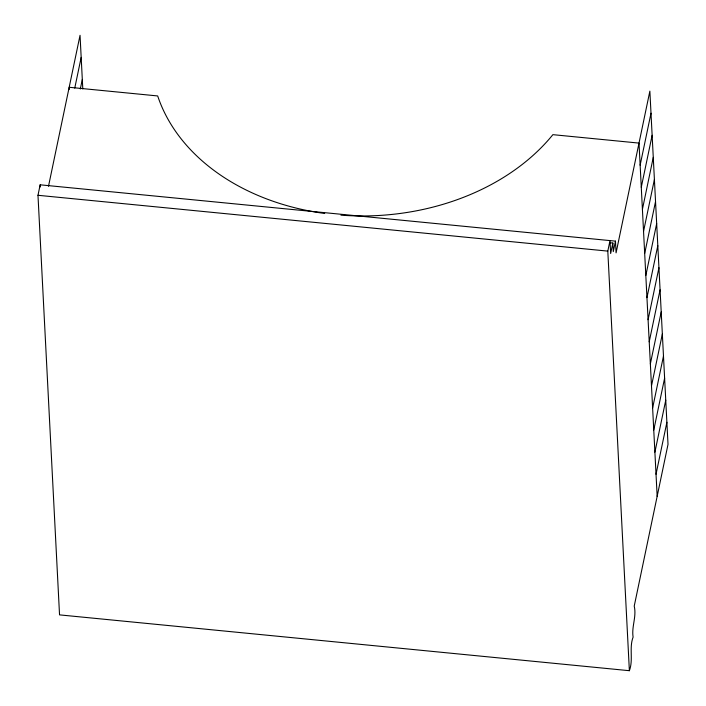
<?xml version="1.0" encoding="UTF-8"?>
<svg xmlns="http://www.w3.org/2000/svg" width="706" height="706" viewBox="0 0 706 706"><rect width="100%" height="100%" fill="white"/><g stroke="black" fill="none" stroke-linecap="round" stroke-linejoin="round"><path stroke-width="1.06" d="M37.983 195.288L40.163 184.813L615.473 241.134L616.073 252.872L649.864 91.127L668.017 444.356L634.226 606.101C636.75 616.665 631.438 626.619 633.097 637.112C628.949 648.082 633.52 659.731 629.373 670.7L59.542 614.873L37.983 195.288L607.804 251.115L629.373 670.7M48.493 186.287L80.043 35.3L82.796 88.912M74.748 88.135L81.172 57.38M80.316 89L82.311 79.451M607.804 251.115L609.993 240.64L610.655 253.507L612.843 243.032L609.56 242.714M615.473 241.134L613.285 251.61L612.843 243.032M640.139 165.178L651.003 113.198M641.277 187.258L652.132 135.278M642.416 209.329L653.271 157.359M643.545 231.409L654.409 179.43M644.684 253.489L655.539 201.51M645.813 275.561L656.677 223.581M646.952 297.641L657.807 245.662M648.082 319.712L658.945 267.742M649.22 341.792L660.075 289.813M650.358 363.872L661.213 311.893M651.488 385.944L662.352 333.973M652.626 408.024L663.481 356.045M653.756 430.104L664.62 378.125M654.894 452.175L665.749 400.196M656.024 474.255L666.888 422.276M657.162 496.327L639.009 143.097L552.886 134.661A217.527 164.304 -2.9 0 1 340.963 215.162M69.285 89.38L69.179 87.279L157.685 95.945A217.527 164.304 -2.9 0 0 324.698 213.468M40.163 184.813L40.277 186.958"/></g></svg>
